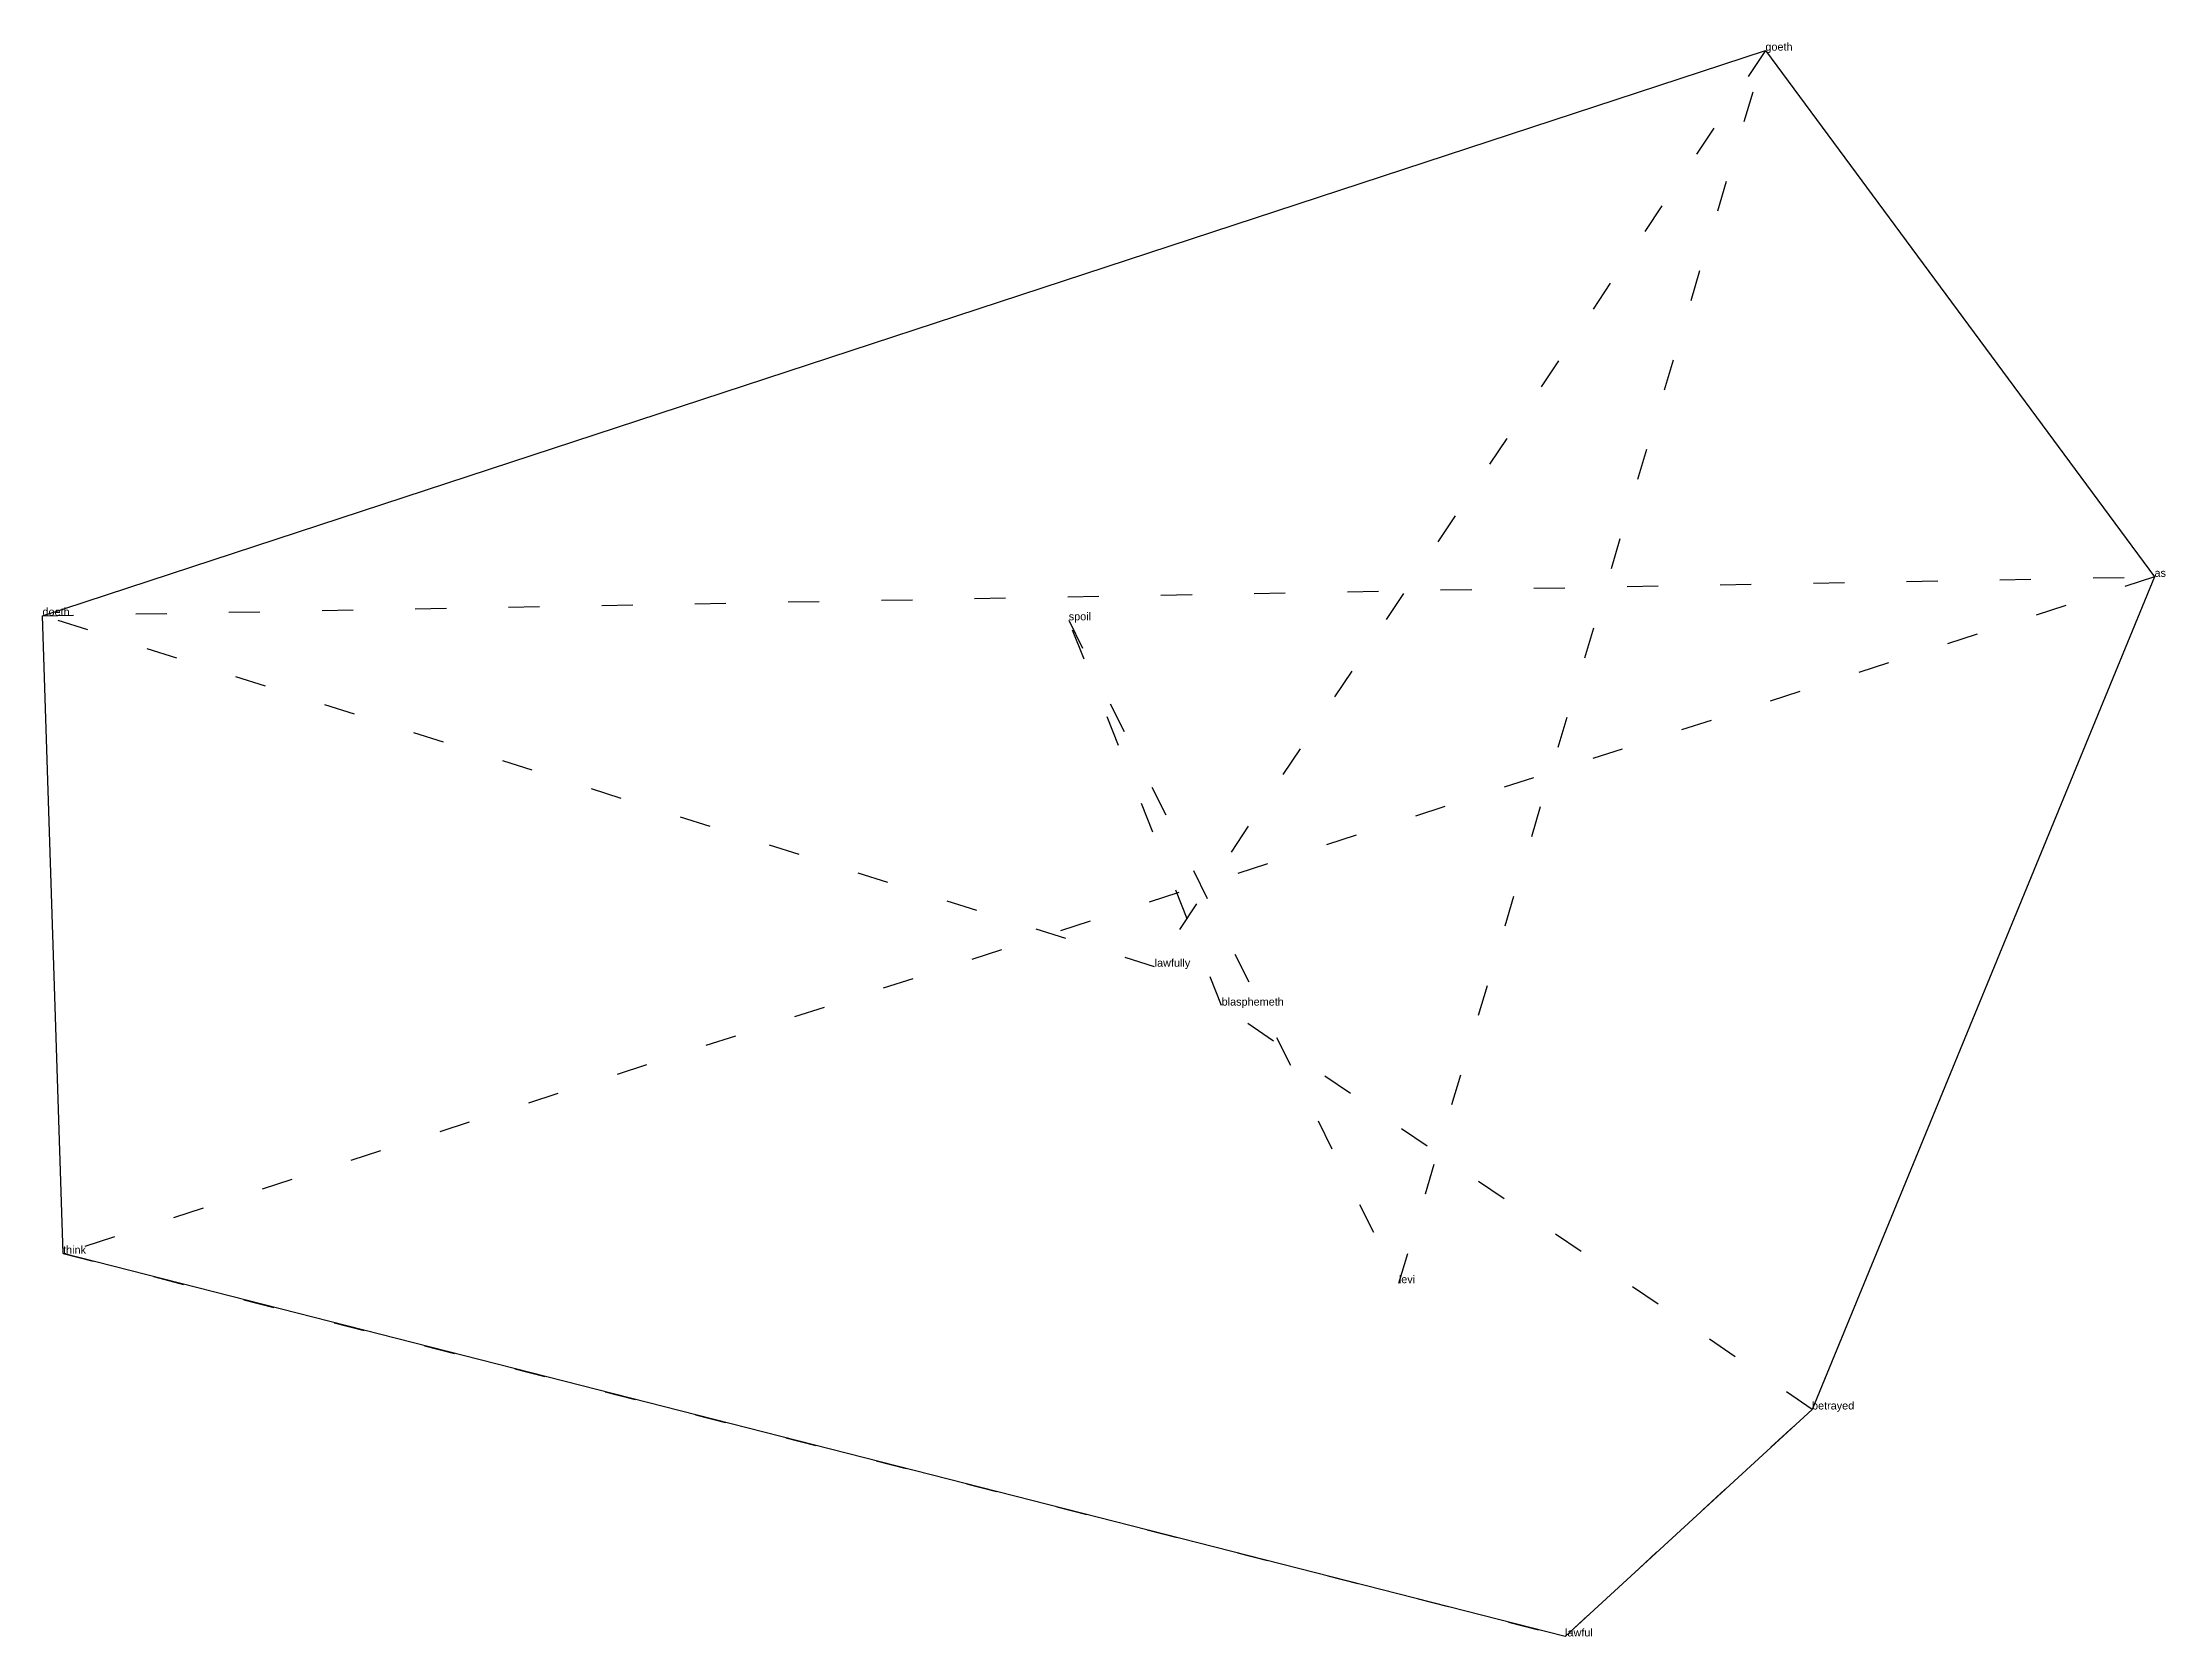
# Model space of a CAD drawing. Extents: x -4.08 to 2.76, y -2.24 to 2.89.
import ezdxf

# ---------------------------------------------------------------- set-up
doc = ezdxf.new("R2010")
doc.units = 0
doc.linetypes.add('DOT', pattern=[0.2, 0, -0.2])
doc.layers.add('TEXT', color=1, linetype='CONTINUOUS')
doc.styles.get("Standard").update_dxf_attribs({"font": 'arial.ttf'})

msp = doc.modelspace()

# ---------------------------------------------------------------- linework, layer by layer
at = {"layer": 'INTERNAL', "linetype": 'DOT'}
msp.add_polyline3d([(1.6192, -1.5108, 0), (-0.2806, -0.2109, 0), (-0.7726, 1.0292, 0), (0.2897, -1.1043, 0), (1.4692, 2.8625, 0), (-0.4962, -0.0858, 0), (-4.0752, 1.044, 0), (2.7213, 1.169, 0), (-4.0089, -1.0092, 0), (0.8246, -2.2412, 0), (1.6192, -1.5108, 0)], close=True, dxfattribs=at)
at = {"layer": 'OUTLINE', "linetype": 'CONTINUOUS'}
msp.add_polyline3d([(0.8246, -2.2412, 0), (-4.0089, -1.0092, 0), (-4.0752, 1.044, 0), (1.4692, 2.8625, 0), (2.7213, 1.169, 0), (1.6192, -1.5108, 0), (0.8246, -2.2412, 0)], close=True, dxfattribs=at)

# ---------------------------------------------------------------- texts
at = {"layer": 'TEXT'}
for s, p in [('goeth', (1.4692, 2.8625)), ('as', (2.7213, 1.169)), ('doeth', (-4.0752, 1.044)), ('spoil', (-0.7726, 1.0292)), ('lawfully', (-0.4962, -0.0858)), ('blasphemeth', (-0.2806, -0.2109)), ('think', (-4.0089, -1.0092)), ('levi', (0.2897, -1.1043)), ('betrayed', (1.6192, -1.5108)), ('lawful', (0.8246, -2.2412))]:
    msp.add_text(s, height=0.025, dxfattribs=at).set_placement(p)

doc.saveas('drawing.dxf')
